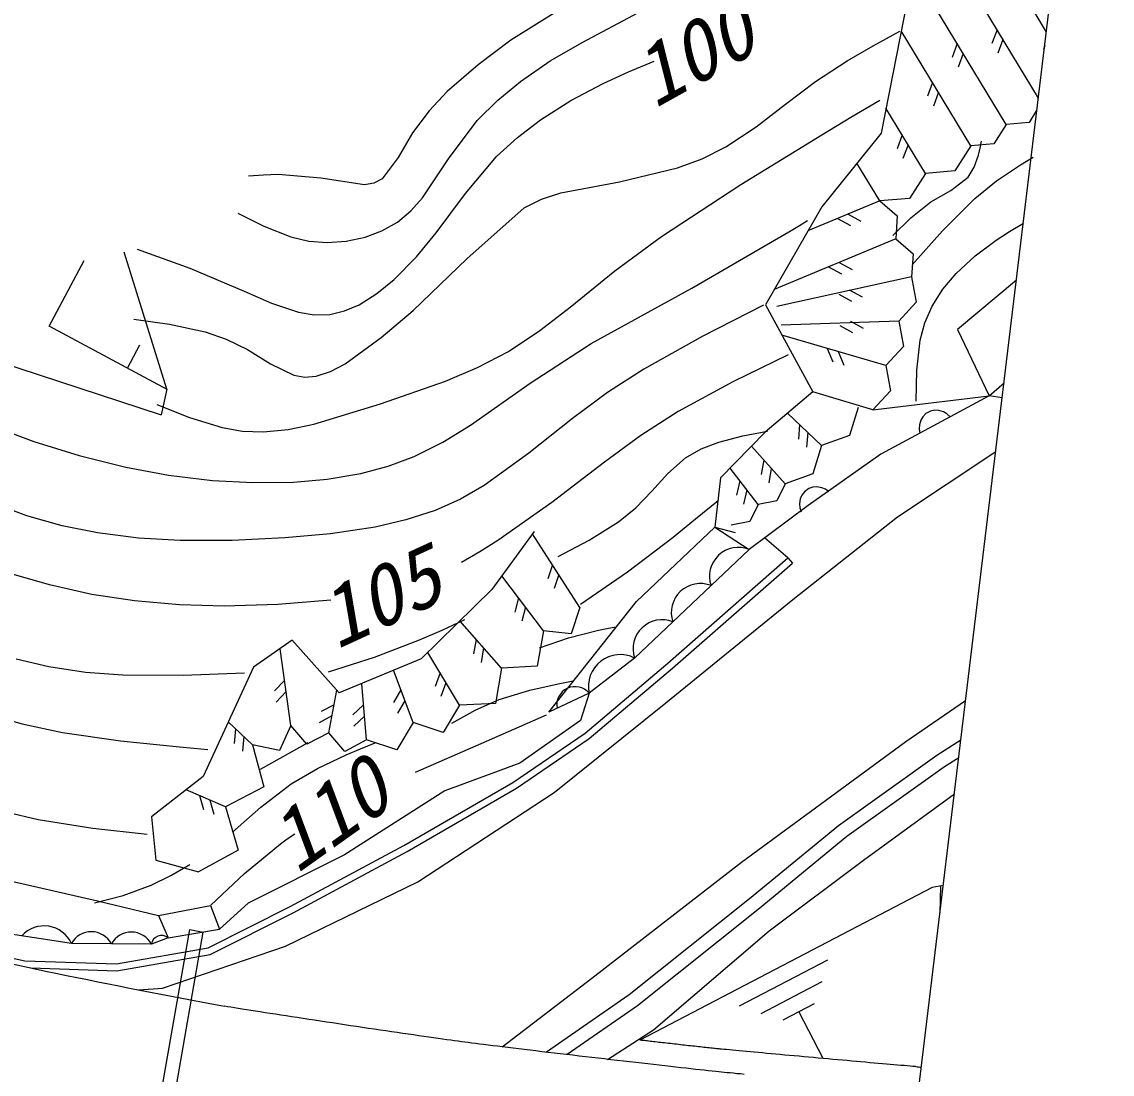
# Model space of a CAD drawing. Units: millimetres, scale not verified. Extents: x 40000 to 680090, y 20000 to 380000.
# Drawn here: x 492601 to 516493, y 295235 to 318281 of the extents above; entities that cross this region are included whole.
import ezdxf
from ezdxf.enums import TextEntityAlignment as Align

# ---------------------------------------------------------------- set-up
doc = ezdxf.new("R2010")
doc.units = ezdxf.units.MM
doc.header["$LTSCALE"] = 1000
doc.layers.add('M-BGD', color=7, linetype='Continuous', lineweight=25)
doc.layers.add('M-BMK-OTRS', color=5, linetype='Continuous', lineweight=25)
doc.styles.add('ＭＳ ゴシック', font='')
doc.styles.get('ＭＳ ゴシック').set_extended_font_data('MS Gothic')

msp = doc.modelspace()

# ---------------------------------------------------------------- linework, layer by layer
at = {"layer": 'M-BGD'}
for p, q in [((514876, 316612), (513152, 319455)), ((514168, 316036), (512178, 319316)), ((512061, 319047), (511429, 315846)), ((515050, 318056), (514549, 318900)), ((504321, 318506), (503313, 317878)), ((504879, 317831), (506115, 318487)), ((511253, 317756), (511839, 318077)), ((513395, 315567), (511870, 318081)), ((513969, 318108), (513859, 317807)), ((503313, 317878), (502600, 317340)), ((504181, 317426), (504879, 317831)), ((513095, 317804), (512985, 317503)), ((514099, 317894), (513989, 317594)), ((510684, 317426), (511253, 317756)), ((513225, 317590), (513115, 317290)), ((515014, 317757), (514985, 317677)), ((502600, 317340), (501921, 316753)), ((503526, 316976), (504181, 317426)), ((505895, 317185), (506454, 317422)), ((509991, 316975), (510684, 317426)), ((505343, 316929), (505895, 317185)), ((503031, 316567), (503526, 316976)), ((504633, 316555), (505343, 316929)), ((509334, 316476), (509991, 316975)), ((512554, 316952), (512444, 316651)), ((501921, 316753), (501528, 316330)), ((502582, 316119), (503031, 316567)), ((510765, 316190), (511400, 316569)), ((512684, 316738), (512574, 316437)), ((501528, 316330), (501165, 315851)), ((503967, 316136), (504633, 316555)), ((508692, 315978), (509334, 316476)), ((512399, 314963), (511536, 316387)), ((514845, 316351), (514672, 316077)), ((501952, 315284), (502582, 316119)), ((503460, 315751), (503967, 316136)), ((510131, 315809), (510765, 316190)), ((501165, 315851), (500845, 315313)), ((508030, 315541), (508692, 315978)), ((514168, 316036), (513899, 315608)), ((514672, 316077), (514168, 316036)), ((503004, 315331), (503460, 315751)), ((508359, 314720), (510131, 315809)), ((511429, 315846), (510132, 314231)), ((511890, 315803), (511780, 315503)), ((513599, 315511), (513631, 315665)), ((507508, 315283), (508030, 315541)), ((512019, 315590), (511909, 315289)), ((513395, 315567), (513048, 315016)), ((513899, 315608), (513395, 315567)), ((513562, 315360), (513599, 315511)), ((500845, 315313), (500495, 314840)), ((501383, 314430), (501952, 315284)), ((502323, 314522), (503004, 315331)), ((506968, 315082), (507508, 315283)), ((511404, 314359), (510901, 315189)), ((513471, 315097), (513562, 315360)), ((513961, 314801), (514481, 315150)), ((514481, 315150), (514618, 315233)), ((514618, 315233), (514764, 315320)), ((497896, 314925), (497570, 314900)), ((498216, 314940), (497896, 314925)), ((499152, 314859), (498216, 314940)), ((505699, 314780), (506968, 315082)), ((512399, 314963), (512053, 314412)), ((513048, 315016), (512399, 314963)), ((513334, 314880), (513471, 315097)), ((500111, 314715), (499152, 314859)), ((500317, 314750), (500111, 314715)), ((500495, 314840), (500317, 314750)), ((504412, 314536), (505699, 314780)), ((506620, 313581), (508359, 314720)), ((512954, 314590), (513334, 314880)), ((513485, 314409), (513961, 314801)), ((501128, 314142), (501383, 314430)), ((501678, 313662), (502323, 314522)), ((503992, 314399), (504412, 314536)), ((512517, 314338), (512954, 314590)), ((502356, 313093), (503608, 314211)), ((503608, 314211), (503992, 314399)), ((510132, 314231), (508893, 312082)), ((511404, 314359), (509827, 313702)), ((512053, 314412), (511404, 314359)), ((511404, 314359), (511785, 314030)), ((512078, 313991), (512517, 314338)), ((512775, 313705), (513485, 314409)), ((497334, 314091), (497902, 313803)), ((500830, 313897), (501128, 314142)), ((510477, 313973), (510758, 313819)), ((510708, 314069), (510989, 313915)), ((511683, 313602), (512078, 313991)), ((511785, 314030), (511751, 313528)), ((497902, 313803), (498497, 313569)), ((500122, 313565), (500488, 313703)), ((500488, 313703), (500830, 313897)), ((507284, 312452), (509459, 313714)), ((509459, 313714), (509638, 313823)), ((509638, 313823), (509818, 313931)), ((512109, 312960), (512775, 313705)), ((514244, 313688), (514549, 313873)), ((498497, 313569), (498887, 313478)), ((498887, 313478), (499293, 313447)), ((499293, 313447), (499706, 313475)), ((499706, 313475), (500122, 313565)), ((501246, 313137), (501678, 313662)), ((505596, 312829), (506620, 313581)), ((511751, 313528), (509086, 312417)), ((511751, 313528), (512132, 313199)), ((513488, 313156), (513948, 313499)), ((513948, 313499), (514244, 313688)), ((495779, 310239), (494842, 313237)), ((495129, 313304), (496285, 312883)), ((493201, 311617), (493970, 313055)), ((500757, 312639), (501246, 313137)), ((501175, 311960), (502356, 313093)), ((510511, 313011), (510792, 312857)), ((512132, 313199), (512098, 312696)), ((513074, 312772), (513488, 313156)), ((496285, 312883), (497474, 312385)), ((504616, 312035), (505596, 312829)), ((510280, 312914), (510561, 312761)), ((512779, 312424), (513074, 312772)), ((500383, 312330), (500757, 312639)), ((512098, 312696), (509148, 312048)), ((512098, 312696), (512199, 312140)), ((514394, 312621), (513104, 311545)), ((497474, 312385), (498069, 312121)), ((499991, 312085), (500383, 312330)), ((505076, 311240), (507284, 312452)), ((510502, 312318), (510783, 312165)), ((510733, 312415), (511014, 312261)), ((512546, 312055), (512779, 312424)), ((498069, 312121), (498665, 311923)), ((499673, 311949), (499991, 312085)), ((503953, 311521), (504616, 312035)), ((508853, 312076), (507526, 311400)), ((508893, 312082), (509935, 310179)), ((512199, 312140), (511816, 311726)), ((512387, 311687), (512546, 312055)), ((498665, 311923), (499008, 311867)), ((499008, 311867), (499347, 311873)), ((499347, 311873), (499673, 311949)), ((500473, 311370), (501175, 311960)), ((493195, 311620), (495779, 310239)), ((495053, 311768), (495837, 311659)), ((495837, 311659), (496617, 311490)), ((511816, 311726), (509237, 311636)), ((510526, 311628), (510806, 311474)), ((510756, 311724), (511037, 311570)), ((511816, 311726), (511917, 311170)), ((512289, 311307), (512387, 311687)), ((496617, 311490), (497082, 311331)), ((497082, 311331), (497543, 311108)), ((499687, 310790), (500473, 311370)), ((503267, 311063), (503953, 311521)), ((507526, 311400), (506229, 310672)), ((511534, 310755), (509257, 311417)), ((513104, 311545), (513799, 310091)), ((490839, 311250), (495656, 309673)), ((494920, 310698), (495191, 311205)), ((497543, 311108), (498048, 310792)), ((503738, 310369), (505076, 311240)), ((510251, 311128), (510374, 310832)), ((511917, 311170), (511534, 310755)), ((512215, 310650), (512289, 311307)), ((502586, 310709), (503267, 311063)), ((509395, 310989), (508179, 310398)), ((510491, 311058), (510614, 310763)), ((498048, 310792), (498559, 310543)), ((499050, 310522), (499364, 310622)), ((499364, 310622), (499687, 310790)), ((501882, 310410), (502586, 310709)), ((506229, 310672), (505438, 310161)), ((511534, 310755), (511635, 310200)), ((512200, 309971), (512215, 310650)), ((498559, 310543), (498802, 310501)), ((498802, 310501), (499050, 310522)), ((500460, 309914), (501882, 310410)), ((502432, 309447), (503738, 310369)), ((508179, 310398), (506985, 309751)), ((513799, 310091), (514123, 310375)), ((495779, 310239), (495656, 309673)), ((505438, 310161), (504669, 309592)), ((509935, 310179), (508887, 309292)), ((511252, 309785), (509935, 310179)), ((511635, 310200), (511252, 309785)), ((495563, 309902), (496275, 309619)), ((498999, 309468), (500460, 309914)), ((511252, 309785), (513799, 310091)), ((513799, 310091), (511423, 308813)), ((514083, 310050), (513799, 310091)), ((506985, 309751), (506164, 309225)), ((510126, 309001), (509382, 309711)), ((510926, 309838), (510735, 309220)), ((512409, 309701), (512344, 309632)), ((512515, 309758), (512409, 309701)), ((512608, 309774), (512515, 309758)), ((512695, 309770), (512608, 309774)), ((512797, 309739), (512695, 309770)), ((512872, 309695), (512797, 309739)), ((512941, 309630), (512872, 309695)), ((491724, 309514), (492866, 309090)), ((496275, 309619), (496991, 309398)), ((496991, 309398), (497434, 309320)), ((498438, 309353), (498999, 309468)), ((501830, 309076), (502432, 309447)), ((504669, 309592), (503712, 308832)), ((509645, 309460), (509617, 309141)), ((512269, 309455), (512264, 309368)), ((512299, 309557), (512269, 309455)), ((512344, 309632), (512299, 309557)), ((497434, 309320), (497891, 309302)), ((497891, 309302), (498438, 309353)), ((506164, 309225), (505366, 308641)), ((507876, 309076), (508398, 309212)), ((508887, 309292), (507912, 308293)), ((508398, 309212), (508939, 309318)), ((509826, 309287), (509798, 308968)), ((510735, 309220), (510126, 309001)), ((512264, 309368), (512281, 309274)), ((492866, 309090), (493860, 308781)), ((501202, 308761), (501830, 309076)), ((507145, 308731), (507489, 308927)), ((507489, 308927), (507876, 309076)), ((509326, 308163), (508588, 308986)), ((510126, 309001), (509935, 308382)), ((493860, 308781), (494882, 308527)), ((500626, 308547), (501202, 308761)), ((503712, 308832), (502731, 308129)), ((506754, 308389), (507145, 308731)), ((508857, 308687), (508805, 308371)), ((511423, 308813), (509831, 307691)), ((511788, 307441), (513941, 308872)), ((494882, 308527), (495819, 308354)), ((500028, 308390), (500626, 308547)), ((505366, 308641), (504217, 307756)), ((508734, 307710), (508123, 308509)), ((509024, 308500), (508971, 308185)), ((495819, 308354), (496777, 308239)), ((496777, 308239), (497663, 308191)), ((497663, 308191), (498555, 308203)), ((498555, 308203), (499293, 308266)), ((499293, 308266), (500028, 308390)), ((506403, 308000), (506754, 308389)), ((507912, 308293), (507788, 307211)), ((508337, 308229), (508260, 307918)), ((509935, 308382), (509326, 308163)), ((502731, 308129), (502212, 307830)), ((506055, 307636), (506403, 308000)), ((508489, 308030), (508412, 307720)), ((509326, 308163), (509143, 307789)), ((509748, 307990), (509693, 307913)), ((509845, 308060), (509748, 307990)), ((509936, 308089), (509845, 308060)), ((510023, 308096), (509936, 308089)), ((510128, 308079), (510023, 308096)), ((510208, 308045), (510128, 308079)), ((510285, 307990), (510208, 308045)), ((492713, 307465), (491846, 307783)), ((502212, 307830), (501657, 307581)), ((504217, 307756), (503034, 306921)), ((507366, 307394), (507859, 307802)), ((509143, 307789), (508734, 307710)), ((509659, 307832), (509642, 307728)), ((509642, 307728), (509649, 307641)), ((509693, 307913), (509659, 307832)), ((501657, 307581), (501019, 307372)), ((505678, 307328), (506055, 307636)), ((509831, 307691), (508540, 306727)), ((508734, 307710), (508552, 307336)), ((509649, 307641), (509678, 307550)), ((493484, 307247), (492713, 307465)), ((494261, 307090), (493484, 307247)), ((501019, 307372), (500347, 307215)), ((505035, 306927), (505678, 307328)), ((506877, 306997), (507366, 307394)), ((508552, 307336), (508142, 307257)), ((509494, 305631), (511788, 307441)), ((495160, 306975), (494261, 307090)), ((499364, 307069), (498364, 306981)), ((500347, 307215), (499364, 307069)), ((503831, 307119), (502903, 305852)), ((504830, 305454), (503793, 307068)), ((506070, 305583), (507788, 307211)), ((507788, 307211), (508540, 306727)), ((507788, 307211), (508230, 307098)), ((496071, 306920), (495160, 306975)), ((497214, 306920), (496071, 306920)), ((498364, 306981), (497214, 306920)), ((503034, 306921), (502636, 306675)), ((504354, 306575), (505035, 306927)), ((505876, 306239), (506877, 306997)), ((509386, 306541), (508876, 306978)), ((502636, 306675), (502234, 306437)), ((508540, 306727), (506029, 304348)), ((506760, 304237), (509386, 306541)), ((509386, 306541), (509485, 306428)), ((504231, 306387), (504128, 306084)), ((506858, 304123), (509485, 306428)), ((493209, 305949), (492217, 306235)), ((504032, 304942), (503120, 306149)), ((504366, 306177), (504263, 305873)), ((504840, 305531), (505876, 306239)), ((494138, 305743), (493209, 305949)), ((502903, 305852), (501355, 304333)), ((495068, 305598), (494138, 305743)), ((496055, 305510), (495068, 305598)), ((499374, 305615), (498208, 305519)), ((503486, 305665), (503407, 305355)), ((504150, 303164), (506070, 305583)), ((506714, 303367), (509494, 305631)), ((497036, 305482), (496055, 305510)), ((498208, 305519), (497036, 305482)), ((503636, 305465), (503557, 305155)), ((504830, 305454), (504636, 304879)), ((501810, 304962), (502309, 305191)), ((503112, 304128), (502199, 305161)), ((501317, 304745), (501810, 304962)), ((504032, 304942), (503897, 304167)), ((504636, 304879), (504032, 304942)), ((504582, 304793), (505237, 304958)), ((505237, 304958), (505422, 304993)), ((505422, 304993), (505618, 305029)), ((498524, 304738), (497678, 304145)), ((499558, 303587), (498524, 304738)), ((500331, 304366), (501317, 304745)), ((502556, 304757), (502501, 304442)), ((503943, 304570), (504582, 304793)), ((498499, 302871), (498260, 304553)), ((502191, 303315), (501497, 304472)), ((502721, 304570), (502666, 304254)), ((492479, 304333), (493194, 304162)), ((493194, 304162), (493999, 304042)), ((497678, 304145), (496573, 301753)), ((499324, 304043), (500331, 304366)), ((501355, 304333), (499558, 303587)), ((503897, 304167), (503112, 304128)), ((504942, 302703), (506760, 304237)), ((506029, 304348), (505033, 303576)), ((493999, 304042), (494813, 303981)), ((494813, 303981), (496138, 303974)), ((496138, 303974), (497482, 304027)), ((501173, 302936), (500747, 304081)), ((501767, 304022), (501655, 303722)), ((503112, 304128), (502977, 303353)), ((505033, 302584), (506858, 304123)), ((498358, 303860), (498139, 303627)), ((500155, 302557), (500050, 303791)), ((501895, 303808), (501784, 303508)), ((503735, 303648), (504351, 303783)), ((504351, 303783), (504685, 303846)), ((498393, 303613), (498174, 303379)), ((499327, 302714), (499504, 303647)), ((500908, 303649), (500743, 303374)), ((502551, 303217), (503064, 303444)), ((503064, 303444), (503735, 303648)), ((505033, 303576), (504150, 303164)), ((505033, 303576), (504844, 302977)), ((499443, 303327), (499161, 303178)), ((500090, 303323), (499858, 303103)), ((500995, 303414), (500830, 303140)), ((502191, 303315), (501834, 302718)), ((502027, 302924), (502551, 303217)), ((502977, 303353), (502191, 303315)), ((504267, 301404), (506714, 303367)), ((511974, 302519), (513282, 303417)), ((491749, 303154), (492609, 302909)), ((497659, 302444), (497125, 302948)), ((499397, 303082), (499114, 302932)), ((500111, 303074), (499879, 302854)), ((502663, 302476), (504097, 303107)), ((504844, 302977), (503517, 302047)), ((492609, 302909), (493491, 302721)), ((493491, 302721), (494766, 302533)), ((497283, 302799), (497256, 302480)), ((498499, 302871), (498250, 302321)), ((498850, 302461), (498499, 302871)), ((499327, 302714), (498850, 302461)), ((499678, 302304), (499327, 302714)), ((501173, 302936), (500815, 302339)), ((501834, 302718), (501173, 302936)), ((494766, 302533), (496059, 302402)), ((497464, 302627), (497438, 302308)), ((497832, 301914), (498879, 302498)), ((500155, 302557), (499678, 302304)), ((500020, 302360), (500345, 302495)), ((500815, 302339), (500155, 302557)), ((501230, 301851), (502663, 302476)), ((503361, 301623), (504942, 302703)), ((503441, 301496), (505033, 302584)), ((508372, 299881), (511974, 302519)), ((513177, 302551), (512650, 302214)), ((496059, 302402), (496368, 302375)), ((496368, 302375), (496677, 302349)), ((498250, 302321), (497659, 302444)), ((497659, 302444), (497902, 301530)), ((499706, 302226), (500020, 302360)), ((499083, 301932), (499706, 302226)), ((503517, 302047), (501873, 301442)), ((512650, 302214), (510499, 300676)), ((513130, 302165), (512818, 301966)), ((496573, 301753), (495446, 300872)), ((498502, 301590), (499083, 301932)), ((512818, 301966), (510682, 300438)), ((497902, 301530), (497064, 301093)), ((497839, 301086), (498502, 301590)), ((500972, 300240), (503361, 301623)), ((497064, 301093), (496200, 301461)), ((496494, 301336), (496580, 301028)), ((501873, 301442), (499670, 300038)), ((501045, 300109), (503441, 301496)), ((501279, 299450), (504267, 301404)), ((511043, 299924), (513035, 301378)), ((496724, 301238), (496810, 300929)), ((497064, 301093), (497340, 300144)), ((497216, 300536), (497839, 301086)), ((492281, 300973), (492959, 300815)), ((492959, 300815), (494154, 300624)), ((495446, 300872), (495536, 299919)), ((494154, 300624), (495351, 300490)), ((510499, 300676), (508548, 299074)), ((498266, 300276), (498418, 300388)), ((498418, 300388), (498581, 300501)), ((510682, 300438), (508736, 298840)), ((497340, 300144), (496474, 299666)), ((497484, 299629), (498266, 300276)), ((498480, 298904), (500972, 300240)), ((498550, 298771), (501045, 300109)), ((495536, 299919), (496474, 299666)), ((499670, 300038), (497561, 298980)), ((505088, 297339), (508372, 299881)), ((508978, 298372), (511043, 299924)), ((495865, 299589), (496281, 299827)), ((496740, 298933), (497484, 299629)), ((492080, 299530), (494257, 299029)), ((494824, 299150), (495439, 299375)), ((495439, 299375), (495865, 299589)), ((498382, 298040), (501279, 299450)), ((512792, 299364), (512545, 299323)), ((494194, 298985), (494824, 299150)), ((512545, 299323), (506140, 295982)), ((512733, 299352), (512720, 298766)), ((494257, 299029), (495596, 298709)), ((495596, 298709), (496733, 298926)), ((496682, 297999), (498480, 298904)), ((496733, 298926), (496935, 298408)), ((497561, 298980), (496935, 298408)), ((508548, 299074), (505910, 296971)), ((495596, 298709), (495809, 298219)), ((496730, 297856), (498550, 298771)), ((508736, 298840), (506090, 296730)), ((493689, 298094), (491514, 298432)), ((495809, 298219), (496935, 298408)), ((494811, 290019), (496281, 298404)), ((495107, 289967), (496576, 298348)), ((495809, 298219), (495442, 298080)), ((496281, 298404), (496576, 298348)), ((506439, 296207), (508978, 298372)), ((490923, 298108), (492666, 297717)), ((495442, 298080), (493689, 298094)), ((494675, 297650), (496682, 297999)), ((495685, 297118), (498382, 298040)), ((492666, 297717), (494675, 297650)), ((494685, 297499), (496730, 297856)), ((508324, 296729), (510265, 297742)), ((492760, 297570), (493119, 297494)), ((492796, 297562), (494685, 297499)), ((503128, 295833), (505088, 297339)), ((510133, 297257), (508792, 296558)), ((495166, 297080), (495685, 297118)), ((496801, 296768), (497040, 296723)), ((505910, 296971), (504101, 295716)), ((509284, 296424), (509967, 296780)), ((497109, 296712), (497040, 296723)), ((497182, 296700), (497109, 296712)), ((497261, 296687), (497182, 296700)), ((497344, 296674), (497261, 296687)), ((497432, 296660), (497344, 296674)), ((497525, 296645), (497432, 296660)), ((497621, 296630), (497525, 296645)), ((497722, 296614), (497621, 296630)), ((497826, 296598), (497722, 296614)), ((497933, 296581), (497826, 296598)), ((498044, 296564), (497933, 296581)), ((498158, 296546), (498044, 296564)), ((498274, 296528), (498158, 296546)), ((498393, 296510), (498274, 296528)), ((498514, 296492), (498393, 296510)), ((506090, 296730), (504551, 295663)), ((509626, 296602), (510155, 295587)), ((498638, 296473), (498514, 296492)), ((498763, 296454), (498638, 296473)), ((498889, 296434), (498763, 296454)), ((499018, 296415), (498889, 296434)), ((499147, 296396), (499018, 296415)), ((499277, 296376), (499147, 296396)), ((499408, 296356), (499277, 296376)), ((499539, 296337), (499408, 296356)), ((499671, 296317), (499539, 296337)), ((499803, 296297), (499671, 296317)), ((499934, 296278), (499803, 296297)), ((500065, 296258), (499934, 296278)), ((500195, 296239), (500065, 296258)), ((500324, 296220), (500195, 296239)), ((500453, 296201), (500324, 296220)), ((500580, 296182), (500453, 296201)), ((500705, 296164), (500580, 296182)), ((500828, 296146), (500705, 296164)), ((500950, 296128), (500828, 296146)), ((501069, 296111), (500950, 296128)), ((501185, 296094), (501069, 296111)), ((501299, 296078), (501185, 296094)), ((501410, 296062), (501299, 296078)), ((501518, 296046), (501410, 296062)), ((501622, 296031), (501518, 296046)), ((501723, 296017), (501622, 296031)), ((505433, 295560), (506439, 296207)), ((501819, 296003), (501723, 296017)), ((501912, 295990), (501819, 296003)), ((502000, 295978), (501912, 295990)), ((502084, 295966), (502000, 295978)), ((502163, 295956), (502084, 295966)), ((502237, 295946), (502163, 295956)), ((502306, 295937), (502237, 295946)), ((502378, 295927), (502306, 295937)), ((502456, 295917), (502378, 295927)), ((502539, 295906), (502456, 295917)), ((502628, 295895), (502539, 295906)), ((502721, 295883), (502628, 295895)), ((502819, 295871), (502721, 295883)), ((502921, 295858), (502819, 295871)), ((503027, 295845), (502921, 295858)), ((503137, 295832), (503027, 295845)), ((503251, 295818), (503137, 295832)), ((503368, 295804), (503251, 295818)), ((503489, 295789), (503368, 295804)), ((503612, 295774), (503489, 295789)), ((506163, 295979), (506140, 295982)), ((506188, 295976), (506163, 295979)), ((506215, 295973), (506188, 295976)), ((506243, 295969), (506215, 295973)), ((506273, 295966), (506243, 295969)), ((506305, 295962), (506273, 295966)), ((506337, 295958), (506305, 295962)), ((506372, 295954), (506337, 295958)), ((506407, 295950), (506372, 295954)), ((506444, 295946), (506407, 295950)), ((506481, 295941), (506444, 295946)), ((506520, 295937), (506481, 295941)), ((506559, 295932), (506520, 295937)), ((506600, 295928), (506559, 295932)), ((506641, 295923), (506600, 295928)), ((506683, 295918), (506641, 295923)), ((506726, 295913), (506683, 295918)), ((506769, 295908), (506726, 295913)), ((506812, 295904), (506769, 295908)), ((506856, 295899), (506812, 295904)), ((506900, 295894), (506856, 295899)), ((506945, 295889), (506900, 295894)), ((506990, 295884), (506945, 295889)), ((507034, 295879), (506990, 295884)), ((507079, 295874), (507034, 295879)), ((507124, 295869), (507079, 295874)), ((507168, 295864), (507124, 295869)), ((507213, 295859), (507168, 295864)), ((507257, 295854), (507213, 295859)), ((507300, 295849), (507257, 295854)), ((507343, 295845), (507300, 295849)), ((507386, 295840), (507343, 295845)), ((507428, 295836), (507386, 295840)), ((507469, 295831), (507428, 295836)), ((507509, 295827), (507469, 295831)), ((507549, 295822), (507509, 295827)), ((507588, 295818), (507549, 295822)), ((507625, 295814), (507588, 295818)), ((507662, 295810), (507625, 295814)), ((507697, 295807), (507662, 295810)), ((507732, 295803), (507697, 295807)), ((507765, 295800), (507732, 295803)), ((507796, 295796), (507765, 295800)), ((507826, 295793), (507796, 295796)), ((507855, 295791), (507826, 295793)), ((507881, 295788), (507855, 295791)), ((507906, 295785), (507881, 295788)), ((507930, 295783), (507906, 295785)), ((507985, 295778), (507930, 295783)), ((503738, 295759), (503612, 295774)), ((503866, 295744), (503738, 295759)), ((503996, 295728), (503866, 295744)), ((504129, 295713), (503996, 295728)), ((504263, 295697), (504129, 295713)), ((504399, 295681), (504263, 295697)), ((504536, 295665), (504399, 295681)), ((504673, 295649), (504536, 295665)), ((504812, 295632), (504673, 295649)), ((504951, 295616), (504812, 295632)), ((505090, 295600), (504951, 295616)), ((505229, 295584), (505090, 295600)), ((505368, 295568), (505229, 295584)), ((505507, 295552), (505368, 295568)), ((505645, 295536), (505507, 295552)), ((508045, 295772), (507985, 295778)), ((508108, 295766), (508045, 295772)), ((508176, 295760), (508108, 295766)), ((508247, 295753), (508176, 295760)), ((508321, 295746), (508247, 295753)), ((508399, 295739), (508321, 295746)), ((508481, 295731), (508399, 295739)), ((508565, 295724), (508481, 295731)), ((508651, 295716), (508565, 295724)), ((508741, 295707), (508651, 295716)), ((508833, 295699), (508741, 295707)), ((508927, 295690), (508833, 295699)), ((509023, 295681), (508927, 295690)), ((509121, 295673), (509023, 295681)), ((509220, 295663), (509121, 295673)), ((509321, 295654), (509220, 295663)), ((509424, 295645), (509321, 295654)), ((509527, 295636), (509424, 295645)), ((509631, 295626), (509527, 295636)), ((509737, 295617), (509631, 295626)), ((509842, 295607), (509737, 295617)), ((509948, 295598), (509842, 295607)), ((510054, 295588), (509948, 295598)), ((510161, 295579), (510054, 295588)), ((510267, 295569), (510161, 295579)), ((510372, 295559), (510267, 295569)), ((510477, 295550), (510372, 295559)), ((510582, 295541), (510477, 295550)), ((510685, 295532), (510582, 295541)), ((505782, 295520), (505645, 295536)), ((505917, 295504), (505782, 295520)), ((506052, 295489), (505917, 295504)), ((506184, 295474), (506052, 295489)), ((506315, 295459), (506184, 295474)), ((506443, 295444), (506315, 295459)), ((506569, 295430), (506443, 295444)), ((506692, 295416), (506569, 295430)), ((506813, 295403), (506692, 295416)), ((506930, 295390), (506813, 295403)), ((507044, 295377), (506930, 295390)), ((507155, 295365), (507044, 295377)), ((507261, 295353), (507155, 295365)), ((507363, 295341), (507261, 295353)), ((507461, 295331), (507363, 295341)), ((507555, 295320), (507461, 295331)), ((507643, 295311), (507555, 295320)), ((507727, 295302), (507643, 295311)), ((507805, 295294), (507727, 295302)), ((510788, 295522), (510685, 295532)), ((510889, 295513), (510788, 295522)), ((510988, 295505), (510889, 295513)), ((511086, 295496), (510988, 295505)), ((511182, 295487), (511086, 295496)), ((511277, 295479), (511182, 295487)), ((511368, 295471), (511277, 295479)), ((511458, 295463), (511368, 295471)), ((511545, 295456), (511458, 295463)), ((511629, 295448), (511545, 295456)), ((511710, 295441), (511629, 295448)), ((511788, 295434), (511710, 295441)), ((511863, 295428), (511788, 295434)), ((511934, 295422), (511863, 295428)), ((512001, 295416), (511934, 295422)), ((512065, 295411), (512001, 295416)), ((512125, 295405), (512065, 295411)), ((512180, 295401), (512125, 295405)), ((507877, 295286), (507805, 295294)), ((507933, 295280), (507877, 295286)), ((507993, 295274), (507933, 295280)), ((508056, 295267), (507993, 295274)), ((508124, 295261), (508056, 295267)), ((508195, 295254), (508124, 295261)), ((508270, 295246), (508195, 295254)), ((508349, 295239), (508270, 295246)), ((508430, 295231), (508349, 295239))]:
    msp.add_line(p, q, dxfattribs=at)
for centre, radius, start, end in [((508304, 306137), 635, 68.2091, 198.6861), ((507467, 305345), 635, 68.2091, 198.6861), ((506630, 304552), 635, 68.2091, 198.6861), ((505713, 303728), 696, 62.9654, 192.6183), ((504724, 303321), 401, 39.5894, 190.4501), ((527200, 460469), 166500, 251.97489, 258.06231), ((493091, 297828), 655, 23.991, 138.3761), ((494125, 297857), 497, 27.6177, 151.4727), ((495002, 297850), 497, 27.6177, 151.4727), ((495662, 298052), 222, 48.8524, 172.7074), ((527200, 460469), 166500, 258.18871, 259.48003), ((527200, 460469), 165750, 264.80352, 264.84644)]:
    msp.add_arc(centre, radius, start, end, dxfattribs=at)
at = {"layer": 'M-BMK-OTRS'}
msp.add_line((511890, 291898), (516493, 329996), dxfattribs=at)

# ---------------------------------------------------------------- texts
at = {"layer": 'M-BGD', "style": 'ＭＳ ゴシック', "oblique": 15}
for s, rotation, p in [('100', 29.104, (506653, 316024)), ('105', 24.704, (499656, 304167)), ('110', 35.504, (498848, 299285))]:
    msp.add_text(s, height=1320, rotation=rotation, dxfattribs=at).set_placement(p, align=Align.BOTTOM_LEFT)

doc.saveas('drawing.dxf')
